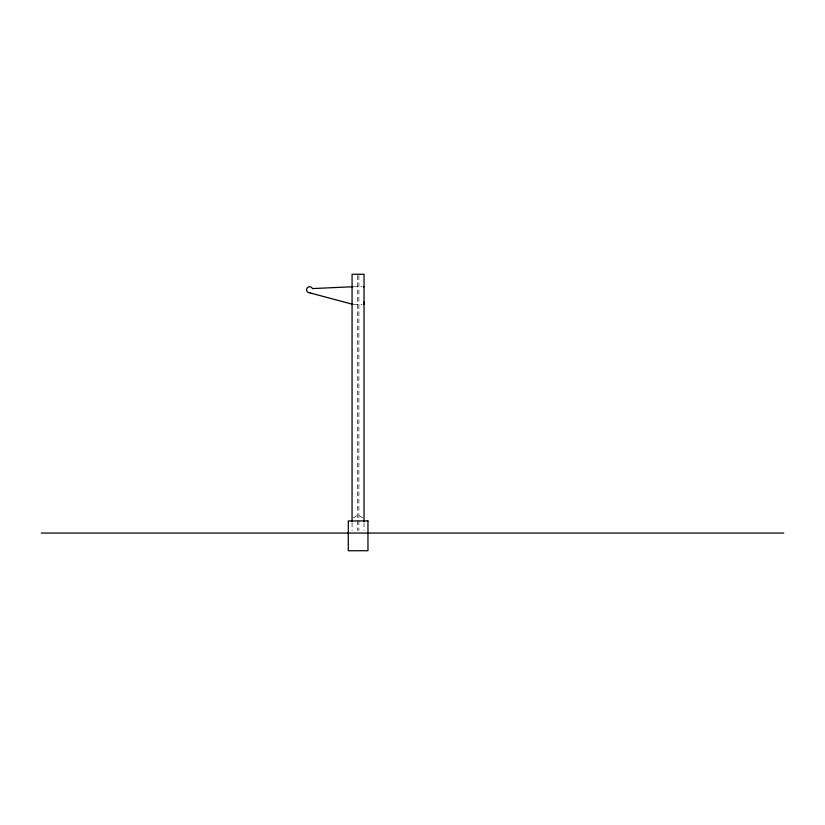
<?xml version="1.0" encoding="UTF-8"?>
<svg xmlns="http://www.w3.org/2000/svg" width="825" height="825" viewBox="0 0 825 825"><rect width="100%" height="100%" fill="white"/><g stroke="black" fill="none" stroke-linecap="round" stroke-linejoin="round"><path stroke-width="0.62" stroke-dasharray="4.12 3.09" d="M353.203 517.997L358.132 515.048L363.052 517.997M353.564 286.739L361.793 286.739M353.75 304.384L361.773 304.384M364.031 522.761L364.031 530.485M358.885 275.56L358.885 530.485M357.369 275.56L357.369 530.485M352.069 522.761L352.069 530.485"/><path stroke-width="1.24" d="M352.822 286.739L312.417 288.585A3.032 3.032 0 0 0 308.622 286.914A3.032 3.032 0 0 0 306.714 290.596A3.032 3.032 0 0 0 310.272 292.731M363.289 286.739L364.031 286.739M352.945 304.384L310.324 292.988M363.382 304.384L364.186 304.384L364.031 301.991M367.971 520.946L348.294 520.946L348.284 550.729L367.971 550.729L367.96 520.946M41.25 533.053L783.75 533.053M364.031 521.472L364.031 274.271L352.069 274.271L352.069 521.472"/></g></svg>
